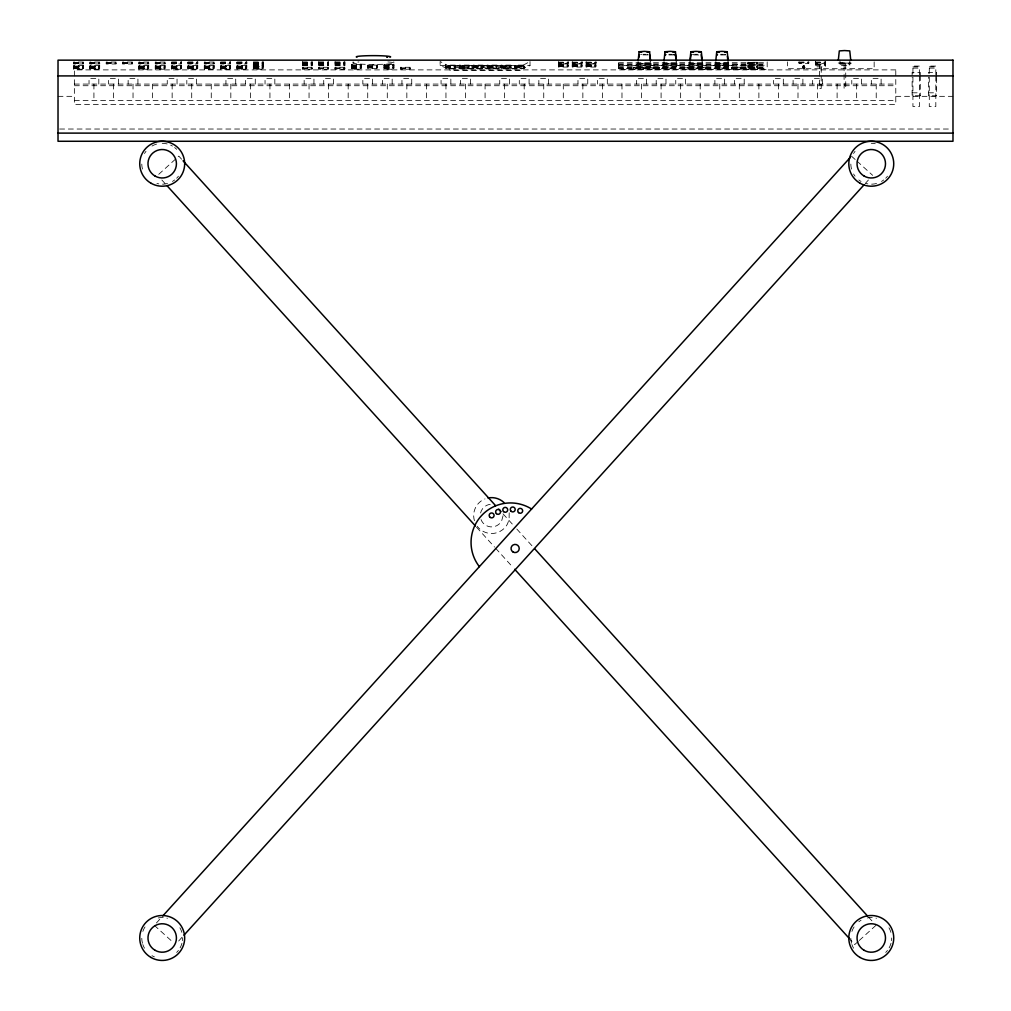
<?xml version="1.0" encoding="UTF-8"?>
<svg xmlns="http://www.w3.org/2000/svg" width="1011" height="1011" viewBox="0 0 1011 1011"><rect width="100%" height="100%" fill="white"/><g stroke="black" fill="none" stroke-linecap="round" stroke-linejoin="round"><path stroke-width="0.75" stroke-dasharray="5 3.75" d="M353.016 62.973L353.117 61.785M650.389 62.29C655.33 70.05 633.354 70.05 638.295 62.29M676.271 62.29C681.212 70.05 659.235 70.05 664.176 62.29M702.139 62.29C707.081 70.05 685.104 70.05 690.045 62.29M728.021 62.29C732.962 70.05 710.986 70.05 715.927 62.29M78.277 65.905C81.297 66.511 76.128 67.434 78.251 65.905M78.277 67.649C81.297 68.255 76.128 69.178 78.251 67.649M95.59 66.688C91.622 66.663 97.283 65.69 94.807 66.751M94.01 68.432C96.778 66.814 93.947 69.253 94.807 68.508M143.019 66.701C146.469 65.146 141.325 67.547 144.649 66.701M143.019 68.445C145.887 66.764 142.639 69.178 143.827 68.508M160.585 65.993C161.899 67.813 157.413 66.006 160.572 65.98M160.168 68.508L159.46 68.04L160.572 67.737M175.724 66.713C179.061 65.184 174.132 67.51 177.329 66.701M177.329 68.445C173.424 68.558 178.808 67.219 176.521 68.508M192.153 66.726C195.047 65.058 190.675 67.522 193.67 66.701M193.67 68.445C189.828 68.584 195.072 67.206 192.861 68.508M209.403 65.905C211.539 67.345 206.37 66.612 209.391 65.905M209.201 68.508L208.418 68.23L209.391 67.649M225.365 65.905C228.385 66.574 223.216 67.434 225.339 65.905M225.365 67.649C228.385 68.318 223.216 69.19 225.339 67.649M241.882 66.751L241.098 66.486L242.071 65.905M242.097 67.649C244.232 69.089 239.064 68.356 242.071 67.649M258.045 65.905C261.065 66.511 255.897 67.434 258.02 65.905M258.045 67.649C261.065 68.255 255.897 69.178 258.02 67.649M803.1 65.879C801.217 69.443 806.563 69.241 804.68 65.879M803.176 66.119C805.931 64.957 801.824 66.322 804.68 66.107M803.884 67.206L804.68 67.269L803.176 67.295L803.315 66.107L804.592 66.562M803.884 67.901L804.705 67.838L803.315 67.269L804.705 66.966L803.1 66.979L804.592 67.231M803.1 68.217L804.592 67.143M803.176 66.562L803.884 66.157M803.176 67.143L804.68 66.764M803.884 68.192C806.93 67.788 800.118 67.813 804.705 67.547M156.414 922.98L161.722 917.129M178.669 941.014L182.903 936.338M865.239 183.522L868.411 180.009M158.74 174.322L178.821 156.136L181.993 159.637M858.137 941.494L854.788 944.527L850.554 939.851M859.249 940.483L875.981 925.318M803.315 66.979L804.592 67.434M77.645 66.701L79.275 66.701M77.645 68.445L79.275 68.445M93.985 66.701L94.807 66.638M144.624 68.457L143.827 68.382M159.359 66.701L160.989 66.701M159.359 68.445L160.989 68.445L160.585 67.737M175.699 68.445L176.521 68.382M192.039 68.445L192.861 68.382M208.38 66.701L209.201 66.638M208.38 68.445L210.023 68.445L209.403 67.649M224.733 66.701L226.363 66.701M224.733 68.445L226.363 68.445M241.073 66.701L242.703 66.701L242.097 65.905M241.073 68.445L241.882 68.382M257.413 66.701L259.043 66.701M257.413 68.445L259.043 68.445M637.802 66.878L650.882 66.878M663.684 66.878L676.751 66.878M689.553 66.878L702.632 66.878M715.434 66.878L728.501 66.878M803.075 66.094L804.465 66.107M803.176 67.295L804.68 68.217M803.075 68.419L803.884 68.369M530.017 61.519L530.017 65.601L521.84 68.799L448.303 68.799L440.126 65.601L440.126 61.519L448.303 65.892L521.84 65.892L528.652 62.252M209.909 66.726L209.201 66.751M242.589 68.47L241.882 68.508M804.705 68.419L803.884 68.483M803.884 67.611L803.1 67.56L803.884 67.497M640.645 54.379L641.732 54.329M648.038 54.91L640.645 54.91M673.92 54.91L667.601 54.973M692.396 54.379L693.483 54.329M725.671 54.91L719.352 54.973M698.715 54.973L692.396 54.91M642.996 54.291L645.7 54.291M668.865 54.291L671.569 54.291M694.747 54.291L697.451 54.291M720.616 54.291L723.32 54.291M803.884 66.448L804.68 67.055M171.617 62.05L181.424 62.05M187.958 62.05L197.764 62.05M220.638 62.05L230.445 62.05M236.978 62.05L246.785 62.05M253.331 62.05L263.125 62.05M302.352 62.05L312.159 62.05M318.692 62.05L328.499 62.05M335.033 62.05L344.839 62.05M558.375 62.164L568.182 62.164M572.264 62.164L582.071 62.164M586.153 62.164L595.959 62.164M798.981 62.037L808.787 62.037M815.334 62.037L825.128 62.037M171.617 62.252L181.424 62.252M187.958 62.252L197.764 62.252M220.638 62.252L230.445 62.252M236.978 62.252L246.785 62.252M253.331 62.252L263.125 62.252M302.352 62.252L312.159 62.252M318.692 62.252L328.499 62.252M335.033 62.252L344.839 62.252M558.375 62.391L568.182 62.391M572.264 62.391L582.071 62.391M586.153 62.391L595.959 62.391M73.563 62.594L83.37 62.594M89.903 62.594L99.71 62.594M106.243 62.594L116.05 62.594M122.584 62.594L132.39 62.594M138.924 62.594L148.731 62.594M155.277 62.594L165.071 62.594M171.617 62.594L181.424 62.594M187.958 62.594L197.764 62.594M204.298 62.594L214.105 62.594M220.638 62.594L230.445 62.594M236.978 62.594L246.785 62.594M253.331 62.594L263.125 62.594M302.352 62.594L312.159 62.594M318.692 62.594L328.499 62.594M335.033 62.594L344.839 62.594M798.981 62.619L808.787 62.619M815.334 62.619L825.128 62.619M558.375 62.745L568.182 62.745M572.264 62.745L582.071 62.745M586.153 62.745L595.959 62.745M618.467 62.707L767.185 62.707M815.498 62.707L825.305 62.657M558.375 62.973L568.182 62.973M572.264 62.973L582.071 62.973M586.153 62.973L595.959 62.973M747.849 62.859L757.656 62.859M798.981 62.859L808.787 62.859M815.334 62.859L825.128 62.859M73.563 63.175L83.37 63.175M89.903 63.175L99.71 63.175M106.243 63.175L116.05 63.175M122.584 63.175L132.39 63.175M138.924 63.175L148.731 63.175M155.277 63.175L165.071 63.175M171.617 63.175L181.424 63.175M187.958 63.175L197.764 63.175M204.298 63.175L214.105 63.175M220.638 63.175L230.445 63.175M236.978 63.175L246.785 63.175M253.331 63.175L263.125 63.175M302.352 63.175L312.159 63.175M318.692 63.175L328.499 63.175M335.033 63.175L344.839 63.175M715.434 63.15L728.501 63.15M840.002 63.124L849.809 63.124M73.563 63.415L83.37 63.415M89.903 63.415L99.71 63.415M106.243 63.415L116.05 63.415M122.584 63.415L132.39 63.415M138.924 63.415L148.731 63.415M155.277 63.415L165.071 63.415M171.617 63.415L181.424 63.415M187.958 63.415L197.764 63.415M204.298 63.415L214.105 63.415M220.638 63.415L230.445 63.415M236.978 63.415L246.785 63.415M253.331 63.415L263.125 63.415M302.352 63.415L312.159 63.415M318.692 63.415L328.499 63.415M335.033 63.415L344.839 63.415M747.849 63.44L757.656 63.44M840.002 63.327L849.809 63.327M747.849 63.668L757.656 63.668M253.331 63.794L263.125 63.794M302.352 63.794L312.159 63.794M318.692 63.794L328.499 63.794M335.033 63.794L344.839 63.794M618.467 63.857L762.762 63.857L764.19 63.971L764.19 65.475L618.467 65.475L736.867 65.349L737.689 64.477M253.331 63.996L263.125 63.996M302.352 63.996L312.159 63.996M318.692 63.996L328.499 63.996M335.033 63.996L344.839 63.996M840.002 64.224L849.809 64.224M253.331 64.35L263.125 64.35M302.352 64.35L312.159 64.35M318.692 64.35L328.499 64.35M335.033 64.35L344.839 64.35M558.375 64.489L568.182 64.489M572.264 64.489L582.071 64.489M586.153 64.489L595.959 64.489M618.467 64.426L760.917 64.426L762.534 64.527L762.559 65.298M815.498 64.338L825.305 64.338M815.498 64.552L825.305 64.552M253.331 64.931L263.125 64.931M302.352 64.931L312.159 64.931M318.692 64.931L328.499 64.931M335.033 64.931L344.839 64.931M351.386 64.931L361.192 64.931M384.066 64.931L393.873 64.931M253.331 65.159L263.125 65.159M302.352 65.159L312.159 65.159M318.692 65.159L328.499 65.159M335.033 65.159L344.839 65.159M558.375 65.07L568.182 65.108M572.264 65.108L582.071 65.07M586.153 65.108L595.959 65.07M558.375 65.311L568.182 65.311M572.264 65.311L582.071 65.311M586.153 65.311L595.959 65.311M764.19 65.298L739.825 65.349L739.319 64.477M253.331 65.538L263.125 65.538M351.386 65.513L361.192 65.513M384.066 65.513L393.873 65.513M815.498 65.45L825.305 65.45M253.331 65.74L263.125 65.74M351.386 65.74L361.192 65.74M367.726 65.652L377.533 65.652M384.066 65.74L393.873 65.74M440.126 65.601L530.017 65.601M558.375 65.652L568.182 65.652M572.264 65.652L582.071 65.652M586.153 65.652L595.959 65.652M747.849 65.766L757.656 65.766M351.386 65.829L361.192 65.829M384.066 65.829L393.873 65.829M558.375 65.892L568.182 65.892M572.264 65.892L582.071 65.892M586.153 65.892L595.959 65.892M73.563 66.094L83.37 66.094M89.903 66.094L99.71 66.094M138.924 66.094L148.731 66.094M155.277 66.094L165.071 66.094M171.617 66.094L181.424 66.094M187.958 66.094L197.764 66.094M204.298 66.094L214.105 66.094M220.638 66.094L230.445 66.094M236.978 66.094L246.785 66.094M253.331 66.094L263.125 66.094M715.434 66.056L728.501 66.056M351.386 66.322L361.192 66.385M367.726 66.233L377.533 66.233M384.066 66.385L393.873 66.322M445.447 66.372L455.266 66.233M459.335 66.372L469.155 66.233M473.224 66.372L483.043 66.233M487.112 66.372L496.932 66.233M501.001 66.372L510.833 66.233M524.722 66.233L514.902 66.372L514.902 68.318L524.696 68.318L524.722 65.108L514.915 65.108L514.915 67.055M558.375 66.233L568.182 66.233M572.264 66.233L582.071 66.233M586.153 66.233L595.959 66.233M747.849 66.347L757.656 66.347M367.726 66.562L377.533 66.473M445.459 66.473L455.266 66.473M459.348 66.473L469.155 66.473M473.236 66.473L483.043 66.473M487.125 66.473L496.932 66.473M501.026 66.473L510.833 66.473M514.915 66.473L524.722 66.473M558.375 66.473L568.182 66.473M572.264 66.473L582.071 66.473M586.153 66.473L595.959 66.473M747.849 66.587L757.656 66.587M73.563 66.675L83.37 66.675M89.903 66.675L99.71 66.675M138.924 66.675L148.731 66.675M155.277 66.675L165.071 66.675M171.617 66.675L181.424 66.675M187.958 66.675L197.764 66.675M204.298 66.675L214.105 66.675M220.638 66.675L230.445 66.675M236.978 66.675L246.785 66.675M253.331 66.675L263.125 66.675M618.467 66.764L764.19 66.878L764.19 68.382L618.467 68.382M912.933 66.84L919.479 66.84M929.286 66.84L935.82 66.84M73.563 66.903L83.37 66.903M89.903 66.903L99.71 66.903M138.924 66.903L148.731 66.903M155.277 66.903L165.071 66.903M171.617 66.903L181.424 66.903M187.958 66.903L197.764 66.903M204.298 66.903L214.105 66.903M220.638 66.903L230.445 66.903M236.978 66.903L246.785 66.903M253.331 66.903L263.125 66.903M351.386 66.966L361.192 66.966M367.726 67.055L377.533 67.055M384.066 66.966L393.873 66.966M445.447 66.928L455.266 67.055M459.335 66.928L469.155 67.055M473.224 66.928L483.043 67.055M487.112 66.928L496.932 67.055M501.001 66.928L510.833 67.055M514.902 66.928L524.722 67.055M351.386 67.194L361.192 67.194M367.726 67.105L377.533 67.105M384.066 67.194L393.873 67.194M747.849 67.168L757.656 67.257M73.563 67.282L83.37 67.282M89.903 67.282L99.71 67.282M138.924 67.282L148.731 67.282M155.277 67.282L165.071 67.282M171.617 67.282L181.424 67.282M187.958 67.282L197.764 67.282M204.298 67.282L214.105 67.282M220.638 67.282L230.445 67.282M236.978 67.282L246.785 67.282M253.331 67.282L263.125 67.282M351.386 67.282L361.192 67.282M384.066 67.282L393.873 67.282M618.467 67.333L760.917 67.333L762.534 67.434L762.559 68.205M73.563 67.484L83.37 67.484M89.903 67.484L99.71 67.484M138.924 67.484L148.731 67.484M155.277 67.484L165.071 67.484M171.617 67.484L181.424 67.484M187.958 67.484L197.764 67.484M204.298 67.484L214.105 67.484M220.638 67.484L230.445 67.484M236.978 67.484L246.785 67.484M253.331 67.484L263.125 67.484M445.447 67.51L524.696 67.51M73.563 67.838L83.37 67.838M89.903 67.838L99.71 67.838M138.924 67.838L148.731 67.838M155.277 67.838L165.071 67.838M171.617 67.838L181.424 67.838M187.958 67.838L197.764 67.838M204.298 67.838L214.105 67.838M220.638 67.838L230.445 67.838M236.978 67.838L246.785 67.838M253.331 67.838L263.125 67.838M302.352 67.838L312.159 67.838M318.692 67.838L328.499 67.838M335.033 67.838L344.839 67.838M351.386 67.775L361.192 67.838M367.726 67.686L377.533 67.686M384.066 67.838L393.873 67.775M400.407 67.838L410.213 67.838M445.447 67.737L455.241 67.737M459.335 67.737L469.142 67.737M473.224 67.737L483.031 67.737M487.112 67.737L496.919 67.737M501.001 67.737L510.808 67.737M514.902 67.737L524.696 67.737M633.442 67.8L643.249 67.8M649.795 67.8L659.602 67.8M682.476 67.8L692.282 67.8M698.816 67.8L708.623 67.8M731.509 67.8L741.303 67.8M747.849 67.8L757.656 67.8M367.726 67.927L377.533 67.927M912.933 68.103L919.479 68.103M929.286 68.103L935.82 68.103M618.467 68.268L736.867 68.268L737.689 67.396M764.19 68.205L739.825 68.255L739.319 67.396M819.58 68.129L821.21 68.129M844.097 68.129L845.727 68.129M73.563 68.419L83.37 68.419M89.903 68.419L99.71 68.419M138.924 68.419L148.731 68.419M155.277 68.419L165.071 68.419M171.617 68.419L181.424 68.419M187.958 68.419L197.764 68.419M204.298 68.419L214.105 68.419M220.638 68.419L230.445 68.419M236.978 68.419L246.785 68.419M253.331 68.419L263.125 68.419M302.352 68.419L312.159 68.419M318.692 68.419L328.499 68.419M335.033 68.419L344.839 68.419M351.386 68.419L361.192 68.419M384.066 68.419L393.873 68.419M400.407 68.419L410.213 68.419M73.563 68.647L83.37 68.647M89.903 68.647L99.71 68.647M138.924 68.647L148.731 68.647M155.277 68.647L165.071 68.647M171.617 68.647L181.424 68.647M187.958 68.647L197.764 68.647M204.298 68.647L214.105 68.647M220.638 68.647L230.445 68.647M236.978 68.647L246.785 68.647M253.331 68.647L263.125 68.647M302.352 68.647L312.159 68.647M318.692 68.647L328.499 68.647M335.033 68.647L344.839 68.647M351.386 68.647L361.192 68.647M384.066 68.647L393.873 68.647M400.407 68.647L410.213 68.647M449.933 68.685L520.21 68.685M618.467 68.71L767.185 68.71M74.359 84.077L895.784 84.077M819.58 84.545L821.21 84.545M844.097 84.545L845.727 84.545M74.359 85.72L895.784 85.72M912.124 92.81L920.288 92.81M928.464 92.81L936.641 92.81M920.288 95.716L912.124 95.818L912.124 77.721M58.019 96.336L74.359 96.336M895.784 96.336L952.981 96.336M74.359 100.43L895.784 100.43M59.598 129.029L951.402 129.029M803.884 68.078L804.592 68.103M241.882 66.638L242.703 66.701M209.201 68.382L210.023 68.445M160.168 68.382L160.989 68.445M94.807 68.382L95.59 68.432M724.584 54.329L725.671 54.379M672.833 54.329L673.92 54.379M646.964 54.329L648.038 54.379M851.464 156.136L855.925 160.18M857.037 161.179L872.657 175.333M154.304 925.318L173.26 942.505M503.023 513.841L512.564 524.355M516.798 529.031L533.757 547.735M868.563 917.129L873.858 922.98M161.861 180.009L165.046 183.522M476.535 527.199L494.556 547.065M495.605 548.24L512.564 566.944M509.19 512.817L509.102 519.629L507.421 524.064A17.945 17.945 0 0 1 477.243 526.289M503.048 515.762L501.62 520.943A11.348 11.348 0 0 1 480.756 518.833M393.772 61.785L393.873 62.973M936.641 77.127L936.641 72.426L928.464 72.426L928.464 77.127M936.641 77.721L936.641 95.818L928.464 95.818L928.464 77.721M935.82 74.688L935.82 66.081L929.286 66.081L929.286 106.521L935.82 106.521L935.82 75.888M920.288 74.953L920.288 72.426L912.124 72.426L912.124 77.127M920.288 75.56L920.288 95.818M919.479 74.688L919.479 66.081L912.933 66.081L912.933 106.521L919.479 106.521L919.479 75.888M881.112 84.077L881.112 78.365L871.33 78.365L871.33 84.077M876.221 84.077L876.221 100.43M874.161 61.898L874.161 68.71L787.544 68.71L787.544 61.898M861.549 84.077L861.549 78.365L851.78 78.365L851.78 84.077M856.658 84.077L856.658 100.43M849.809 60.205L849.809 65.627L840.002 65.627L840.002 60.205M845.727 64.161L845.727 88.513L844.097 88.513L844.097 64.161M837.108 84.077L837.108 100.43M825.305 61.431L825.305 66.84L815.498 66.84L815.498 61.431M825.128 61.848L825.128 63.44L815.334 63.44L815.334 61.848M822.436 84.077L822.436 78.365L812.654 78.365L812.654 84.077M817.545 84.077L817.545 100.43M808.787 61.848L808.787 63.44L798.981 63.44L798.981 61.848M802.886 84.077L802.886 78.365L793.104 78.365L793.104 84.077M797.995 84.077L797.995 100.43M783.323 84.077L783.323 78.365L773.541 78.365L773.541 84.077M778.432 84.077L778.432 100.43M767.185 61.898L767.185 69.532L618.467 69.532L618.467 61.898M758.882 84.077L758.882 100.43M757.656 65.222L757.656 69.203L747.849 69.203L747.849 65.222M744.21 84.077L744.21 78.365L734.428 78.365L734.428 84.077M739.319 84.077L739.319 100.43M724.647 84.077L724.647 78.365L714.878 78.365L714.878 84.077M719.756 84.077L719.756 100.43M700.206 84.077L700.206 100.43M685.534 84.077L685.534 78.365L675.752 78.365L675.752 84.077M680.643 84.077L680.643 100.43M665.984 84.077L665.984 78.365L656.202 78.365L656.202 84.077M661.093 84.077L661.093 100.43M646.421 84.077L646.421 78.365L636.639 78.365L636.639 84.077M641.53 84.077L641.53 100.43M621.98 84.077L621.98 100.43M607.308 84.077L607.308 78.365L597.526 78.365L597.526 84.077M602.417 84.077L602.417 100.43M595.959 61.583L595.959 63.554L586.153 63.554L586.153 61.583M587.745 84.077L587.745 78.365L577.976 78.365L577.976 84.077M582.854 84.077L582.854 100.43M582.071 61.583L582.071 63.554L572.264 63.554L572.264 61.583M568.182 61.583L568.182 63.554L558.375 63.554L558.375 61.583M563.304 84.077L563.304 100.43M548.632 84.077L548.632 78.365L538.85 78.365L538.85 84.077M543.741 84.077L543.741 100.43M529.082 84.077L529.082 78.365L519.3 78.365L519.3 84.077M524.191 84.077L524.191 100.43M521.84 65.892L521.84 68.799M509.519 84.077L509.519 78.365L499.737 78.365L499.737 84.077M504.628 84.077L504.628 100.43M485.078 84.077L485.078 100.43M470.406 84.077L470.406 78.365L460.624 78.365L460.624 84.077M465.515 84.077L465.515 100.43M450.843 84.077L450.843 78.365L441.061 78.365L441.061 84.077M448.303 65.892L448.303 68.799M445.952 84.077L445.952 100.43M426.402 84.077L426.402 100.43M411.73 84.077L411.73 78.365L401.948 78.365L401.948 84.077M406.839 84.077L406.839 100.43M392.18 84.077L392.18 78.365L382.398 78.365L382.398 84.077M387.289 84.077L387.289 100.43M372.617 84.077L372.617 78.365L362.835 78.365L362.835 84.077M367.726 84.077L367.726 100.43M348.176 84.077L348.176 100.43M344.839 61.671L344.839 65.74L335.033 65.74L335.033 61.671M333.504 84.077L333.504 78.365L323.722 78.365L323.722 84.077M328.499 61.671L328.499 65.74L318.692 65.74L318.692 61.671M328.613 84.077L328.613 100.43M313.941 84.077L313.941 78.365L304.159 78.365L304.159 84.077M312.159 61.671L312.159 65.74L302.352 65.74L302.352 61.671M309.05 84.077L309.05 100.43M289.5 84.077L289.5 100.43M274.828 84.077L274.828 78.365L265.046 78.365L265.046 84.077M269.937 84.077L269.937 100.43M263.125 61.671L263.125 69.228L253.331 69.228L253.331 61.671M255.277 84.077L255.277 78.365L245.496 78.365L245.496 84.077M250.387 84.077L250.387 100.43M246.785 61.671L246.785 63.996L236.978 63.996L236.978 61.671M235.715 84.077L235.715 78.365L225.933 78.365L225.933 84.077M230.824 84.077L230.824 100.43M230.445 61.671L230.445 63.996L220.638 63.996L220.638 61.671M211.261 84.077L211.261 100.43M197.764 61.671L197.764 63.996L187.958 63.996L187.958 61.671M196.602 84.077L196.602 78.365L186.82 78.365L186.82 84.077M191.711 84.077L191.711 100.43M181.424 61.671L181.424 63.996L171.617 63.996L171.617 61.671M177.039 84.077L177.039 78.365L167.257 78.365L167.257 84.077M172.148 84.077L172.148 100.43M152.598 84.077L152.598 100.43M137.926 84.077L137.926 78.365L128.144 78.365L128.144 84.077M133.035 84.077L133.035 100.43M118.375 84.077L118.375 78.365L108.594 78.365L108.594 84.077M113.485 84.077L113.485 100.43M98.813 84.077L98.813 78.365L89.031 78.365L89.031 84.077M93.922 84.077L93.922 100.43M178.416 176.192A20.422 20.422 0 0 1 176.647 178.201M174.638 179.958A20.422 20.422 0 0 1 172.426 181.437M167.497 183.484A20.422 20.422 0 0 1 156.92 183.484M142.475 169.039A20.422 20.422 0 0 1 141.957 161.09M144.51 153.533A20.422 20.422 0 0 1 146.001 151.321M151.991 146.064A20.422 20.422 0 0 1 156.92 144.017M162.202 143.322A20.422 20.422 0 0 1 172.426 146.064M174.638 147.543A20.422 20.422 0 0 1 176.647 149.312M182.637 937.981A20.422 20.422 0 0 1 182.46 940.647M181.942 943.263A20.422 20.422 0 0 1 179.895 948.192M178.416 950.416A20.422 20.422 0 0 1 176.647 952.425M154.392 956.848A20.422 20.422 0 0 1 151.991 955.673M144.51 948.192A20.422 20.422 0 0 1 142.854 944.539M142.475 943.263A20.422 20.422 0 0 1 141.957 935.314M142.854 931.422A20.422 20.422 0 0 1 146.001 925.545M158.221 917.95A20.422 20.422 0 0 1 167.497 918.241M179.895 927.769A20.422 20.422 0 0 1 181.942 932.698M890.994 943.263A20.422 20.422 0 0 1 888.96 948.192M887.468 950.416A20.422 20.422 0 0 1 885.712 952.425M853.575 948.192A20.422 20.422 0 0 1 851.919 944.539M851.527 943.263A20.422 20.422 0 0 1 851.009 935.314M851.919 931.422A20.422 20.422 0 0 1 855.053 925.545M858.832 921.767A20.422 20.422 0 0 1 861.056 920.288M867.274 917.95A20.422 20.422 0 0 1 876.55 918.241M888.96 927.769A20.422 20.422 0 0 1 890.994 932.698M891.689 937.981A20.422 20.422 0 0 1 891.512 940.647M887.468 176.192A20.422 20.422 0 0 1 885.712 178.201M883.702 179.958A20.422 20.422 0 0 1 881.478 181.437M876.55 183.484A20.422 20.422 0 0 1 865.972 183.484M861.056 181.437A20.422 20.422 0 0 1 858.832 179.958M855.053 176.192A20.422 20.422 0 0 1 853.575 173.968M851.527 169.039A20.422 20.422 0 0 1 851.009 161.09M853.575 153.533A20.422 20.422 0 0 1 855.053 151.321M871.267 143.322A20.422 20.422 0 0 1 875.261 143.714M474.437 520.728A17.945 17.945 0 0 1 484.977 498.903M480.579 512.969A11.348 11.348 0 0 1 491.283 504.224M387.883 61.949A20.422 1.453 0 0 1 387.883 64.009A20.422 1.453 0 0 1 358.993 64.009A20.422 1.453 0 0 1 358.993 61.949M638.029 63.845L650.882 63.958L638.029 63.845M663.911 63.845L676.751 63.958L663.911 63.845M689.78 63.845L702.632 63.958L689.78 63.845M715.662 63.845L728.501 63.958L715.662 63.845M803.1 66.663L804.705 66.675L803.176 66.65M838.22 63.023L851.072 63.15L838.22 63.023M83.37 62.05L73.563 62.05L73.563 63.996L83.37 63.996L83.37 62.05M99.71 62.05L89.903 62.05L89.903 63.996L99.71 63.996L99.71 62.05M116.05 62.05L106.243 62.05L106.243 63.996L116.05 63.996L116.05 62.05M132.39 62.05L122.584 62.05L122.584 63.996L132.39 63.996L132.39 62.05M148.731 62.05L138.924 62.05L138.924 63.996L148.731 63.996L148.731 62.05M165.071 62.05L155.277 62.05L155.277 63.996L165.071 63.996L165.071 62.05M214.105 62.05L204.298 62.05L204.298 63.996L214.105 63.996L214.105 62.05M757.656 62.303L747.849 62.303L747.849 64.249L757.656 64.249L757.656 62.303M568.182 63.933L558.375 63.933L558.375 67.055L568.182 67.055L568.182 63.933M582.071 63.933L572.264 63.933L572.264 67.055L582.071 67.055L582.071 63.933M595.959 63.933L586.153 63.933L586.153 67.055L595.959 67.055L595.959 63.933M821.21 64.161L819.58 64.161L819.58 88.513L821.21 88.513L821.21 64.161M361.192 64.375L351.386 64.375L351.386 69.228L361.192 69.228L361.192 64.375M393.873 64.375L384.066 64.375L384.066 69.228L393.873 69.228L393.873 64.375M377.533 65.108L367.726 65.108L367.726 68.508L377.533 68.508L377.533 65.108M455.266 65.108L445.459 65.108L445.447 68.318L455.241 68.318L455.266 65.108M469.155 65.108L459.348 65.108L459.335 68.318L469.142 68.318L469.155 65.108M483.043 65.108L473.236 65.108L473.224 68.318L483.031 68.318L483.043 65.108M496.932 65.108L487.125 65.108L487.112 68.318L496.919 68.318L496.932 65.108M510.833 65.108L501.026 65.108L501.001 68.318L510.808 68.318L510.833 65.108M83.37 65.538L73.563 65.538L73.563 69.228L83.37 69.228L83.37 65.538M99.71 65.538L89.903 65.538L89.903 69.228L99.71 69.228L99.71 65.538M148.731 65.538L138.924 65.538L138.924 69.228L148.731 69.228L148.731 65.538M165.071 65.538L155.277 65.538L155.277 69.228L165.071 69.228L165.071 65.538M181.424 65.538L171.617 65.538L171.617 69.228L181.424 69.228L181.424 65.538M197.764 65.538L187.958 65.538L187.958 69.228L197.764 69.228L197.764 65.538M214.105 65.538L204.298 65.538L204.298 69.228L214.105 69.228L214.105 65.538M230.445 65.538L220.638 65.538L220.638 69.228L230.445 69.228L230.445 65.538M246.785 65.538L236.978 65.538L236.978 69.228L246.785 69.228L246.785 65.538M520.21 66.006L449.933 66.006L449.933 70.315L520.21 70.315L520.21 66.006M643.249 67.257L633.442 67.257L633.442 69.203L643.249 69.203L643.249 67.257M659.602 67.257L649.795 67.257L649.795 69.203L659.602 69.203L659.602 67.257M692.282 67.257L682.476 67.257L682.476 69.203L692.282 69.203L692.282 67.257M708.623 67.257L698.816 67.257L698.816 69.203L708.623 69.203L708.623 67.257M741.303 67.257L731.509 67.257L731.509 69.203L741.303 69.203L741.303 67.257M312.159 67.282L302.352 67.282L302.352 69.228L312.159 69.228L312.159 67.282M328.499 67.282L318.692 67.282L318.692 69.228L328.499 69.228L328.499 67.282M344.839 67.282L335.033 67.282L335.033 69.228L344.839 69.228L344.839 67.282M410.213 67.282L400.407 67.282L400.407 69.228L410.213 69.228L410.213 67.282M895.784 69.885L74.359 69.885L74.359 104.512L895.784 104.512L895.784 69.885"/><path stroke-width="1.5" d="M638.131 60.913L639.116 51.738L644.348 51.359L649.58 51.738L650.553 60.913M638.788 57.703L639.293 54.556M664.012 60.913L664.985 51.738L670.217 51.359L675.449 51.738L676.435 60.913M689.881 60.913L690.867 51.738L696.099 51.359L701.331 51.738L702.304 60.913M690.21 60.761L691.044 54.556M715.763 60.913L716.736 51.738L721.968 51.359L727.2 51.738L728.185 60.913M838.334 60.091L839.307 50.916L844.539 50.55L849.771 50.916L850.744 60.091M162.771 915.966L850.403 157.299M183.964 935.175L864.178 184.684M649.58 51.738L646.964 52.066M675.449 51.738L672.833 52.066M676.106 60.761L675.449 54.645L674.754 54.834M701.331 51.738L698.715 52.066M701.141 54.746L701.975 60.761M727.2 51.738L724.584 52.066M665.693 54.468L664.985 54.645L665.693 54.834M717.444 54.468L716.736 54.645L717.444 54.834M386.783 57.033L387.744 56.869L386.783 56.704M58.019 75.913L952.981 75.913M58.019 133.111L952.981 133.111M719.352 52.066L716.736 51.738M693.483 52.066L690.867 51.738M667.601 52.066L664.985 51.738M641.732 52.066L639.116 51.738M674.754 54.468L675.449 54.645M183.054 160.812L495.605 505.652M498.789 509.165L500.913 511.503M534.819 548.91L867.501 915.966M167.156 185.86L475.473 526.023M514.687 569.281L849.493 938.676M727.364 56.174L727.857 60.761M649.58 54.645L650.225 60.761M487.972 498.006A17.945 17.945 0 0 1 503.92 502.505M479.378 566.653A39.467 39.467 0 0 1 531.596 509.038M356.87 57.185A17.162 1.226 0 0 1 373.438 55.643A17.162 1.226 0 0 1 390.019 57.185M952.981 60.154L58.019 60.154L58.019 141.275L952.981 141.275L952.981 60.154M150.968 183.206A22.469 22.469 0 0 0 184.672 163.757A22.469 22.469 0 0 0 150.968 144.295A22.469 22.469 0 0 0 150.968 183.206M155.087 176.078A14.23 14.23 0 0 0 176.432 163.757A14.23 14.23 0 0 0 155.087 151.423A14.23 14.23 0 0 0 155.087 176.078M150.968 957.442A22.469 22.469 0 0 0 184.672 937.981A22.469 22.469 0 0 0 150.968 918.519A22.469 22.469 0 0 0 150.968 957.442M155.087 950.302A14.23 14.23 0 0 0 176.432 937.981A14.23 14.23 0 0 0 155.087 925.659A14.23 14.23 0 0 0 155.087 950.302M860.032 957.442A22.469 22.469 0 0 0 893.737 937.981A22.469 22.469 0 0 0 860.032 918.519A22.469 22.469 0 0 0 860.032 957.442M864.152 950.302A14.23 14.23 0 0 0 885.497 937.981A14.23 14.23 0 0 0 864.152 925.659A14.23 14.23 0 0 0 864.152 950.302M860.032 183.206A22.469 22.469 0 0 0 893.737 163.757A22.469 22.469 0 0 0 860.032 144.295A22.469 22.469 0 0 0 860.032 183.206M864.152 176.078A14.23 14.23 0 0 0 885.497 163.757A14.23 14.23 0 0 0 864.152 151.423A14.23 14.23 0 0 0 864.152 176.078M513.095 552.031A4.082 4.082 0 0 0 519.224 548.493A4.082 4.082 0 0 0 513.095 544.954A4.082 4.082 0 0 0 513.095 552.031M518.517 512.59A2.452 2.452 0 0 0 522.586 511.389A2.452 2.452 0 0 0 519.515 508.457A2.452 2.452 0 0 0 518.517 512.59M511.035 511.212A2.452 2.452 0 0 0 515.117 510.062A2.452 2.452 0 0 0 512.084 507.092A2.452 2.452 0 0 0 511.035 511.212M503.529 511.579A2.452 2.452 0 0 0 507.623 510.441A2.452 2.452 0 0 0 504.59 507.471A2.452 2.452 0 0 0 503.529 511.579M496.388 513.626A2.452 2.452 0 0 0 500.47 512.463A2.452 2.452 0 0 0 497.425 509.506A2.452 2.452 0 0 0 496.388 513.626M489.943 517.202A2.452 2.452 0 0 0 494.013 515.976A2.452 2.452 0 0 0 490.916 513.07A2.452 2.452 0 0 0 489.943 517.202"/></g></svg>
